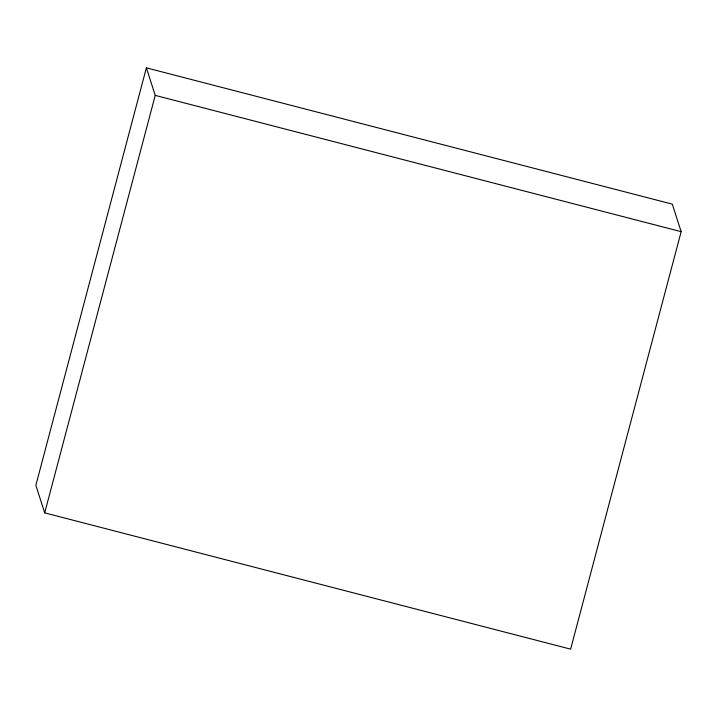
<?xml version="1.0" encoding="UTF-8"?>
<svg xmlns="http://www.w3.org/2000/svg" width="717" height="717" viewBox="0 0 717 717"><rect width="100%" height="100%" fill="white"/><g stroke="black" fill="none" stroke-linecap="round" stroke-linejoin="round"><path stroke-width="1.08" d="M146.376 67.846L35.85 485.328L44.705 512.861L570.624 649.154L681.15 231.672L672.295 204.139L146.376 67.846L155.23 95.37L44.705 512.861M155.23 95.37L681.15 231.672"/></g></svg>
